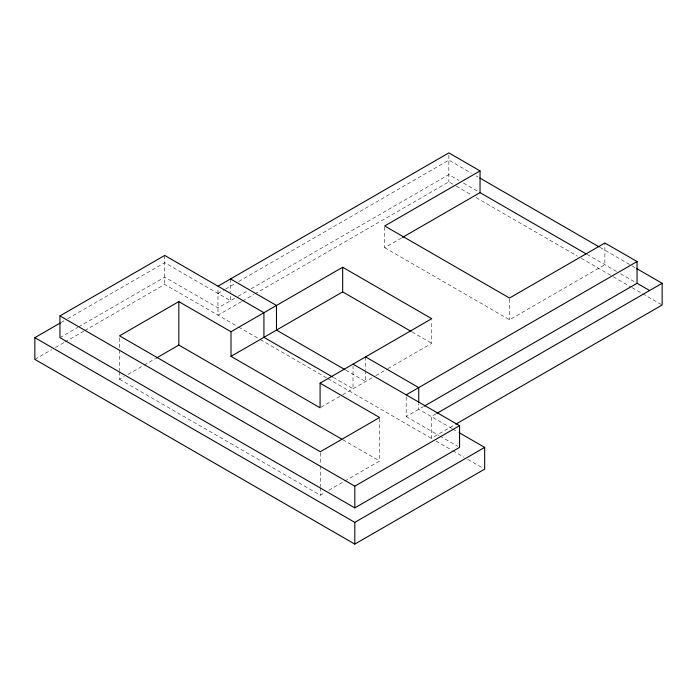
<?xml version="1.0" encoding="UTF-8"?>
<svg xmlns="http://www.w3.org/2000/svg" width="697" height="697" viewBox="0 0 697 697"><rect width="100%" height="100%" fill="white"/><g stroke="black" fill="none" stroke-linecap="round" stroke-linejoin="round"><path stroke-width="0.52" stroke-dasharray="3.48 2.61" d="M61.197 322.441L64.019 320.812M67.783 318.634L164.71 262.673L230.524 300.668L230.524 293.062M59.942 337.653L77.716 327.39M78.656 326.849L164.71 277.162L217.978 307.917L237.111 296.87M34.85 359.382L51.787 349.606M55.551 347.428L64.019 342.541M64.96 342L83.788 331.136M84.729 330.587L164.71 284.411L237.712 326.553M217.978 293.428L224.573 289.621M225.514 289.072L234.941 283.635M238.714 281.457L448.851 160.136L471.399 173.161M238.052 296.321L247.461 290.893M251.225 288.715L448.851 174.625L458.94 180.453M241.537 301.557L217.978 315.157L217.978 288.358M242.478 301.017L253.786 294.483M254.727 293.942L448.851 181.873L455.429 185.663M119.544 371.701L119.544 379.307L124.249 376.589M128.013 374.411L143.077 365.725M144.018 365.176L155.309 358.659M384.683 227.039L384.683 247.688L401.507 237.973M321.029 407.248L341.73 395.295M342.671 394.755L374.89 376.153M375.822 375.613L387.009 369.157M387.941 368.617L431.757 343.316L431.757 320.829M384.683 247.688L509.524 319.766L604.883 264.712L604.883 242.983M406.185 397.02L406.185 416.579L423.436 406.612M435.982 413.861L431.277 416.579L431.277 438.308L454.836 424.708M119.544 379.307L320.298 495.21L325.002 492.491M328.766 490.322L343.83 481.627M344.771 481.087L379.595 460.978L379.595 417.512M476.095 175.871L477.976 176.951M600.134 247.479L631.142 265.383M632.083 265.923L635.838 268.092M463.522 183.102L480.041 192.633M587.048 254.414L616.836 271.612M620.513 273.729L635.22 282.224M456.361 186.212L471.399 194.89M476.095 197.6L577.578 256.191M581.342 258.36L612.349 276.265M613.29 276.805L631.142 287.112M632.083 287.661L662.15 305.016M412.066 331.946L431.757 343.316M451.883 428.472L418.731 409.331L418.731 403.903M452.823 429.012L458.443 432.262M345.869 370.168L365.568 381.529L365.568 370.821M406.185 416.579L438.971 435.503M439.903 436.043L457.702 446.315M333.323 377.408L353.013 388.778L353.013 366.291M238.653 327.093L259.328 339.03M260.26 339.57L326.98 378.088M327.921 378.637L431.277 438.308M435.965 441.009L451.883 450.21M452.823 450.75L464.063 457.232M467.809 459.401L482.794 468.053M342.837 439.755L379.595 460.978M509.524 299.118L509.524 319.766M448.851 155.065L448.851 181.873M365.568 356.899L365.568 369.75M320.298 452.832L320.298 464.786M320.298 465.875L320.298 486.515M320.298 487.604L320.298 495.21M230.524 278.939L230.524 291.982M164.71 255.433L164.71 284.411M119.544 338.01L119.544 348.883M119.544 349.964L119.544 370.612"/><path stroke-width="1.05" d="M353.013 364.148L459.576 425.667L459.576 447.396L354.808 507.886L59.942 337.653L59.942 315.915L164.71 255.433L263.928 312.718L263.928 337.348L332.391 376.868M459.375 432.802L484.668 447.396L484.668 469.133L354.808 544.104L34.85 359.382L34.85 337.653L60.256 322.981M231.003 331.728L178.833 301.609L119.544 335.841L320.298 451.743L379.595 417.512L320.089 383.158L320.089 407.789L231.003 356.359L231.003 331.728L342.671 267.256L431.757 318.686L320.089 383.158M217.978 286.179L448.851 152.896L480.041 170.904L480.041 192.633L586.107 253.874M480.041 170.904L384.683 225.959L509.524 298.037L604.883 242.983L637.058 261.549L637.058 283.287L424.377 406.072M156.25 358.11L178.833 345.076L341.887 439.215M402.439 237.433L480.041 192.633M231.003 356.359L342.671 291.886L411.125 331.406M406.185 394.842L637.058 261.549M436.923 413.321L662.15 283.287L662.15 305.016L455.786 424.168M59.942 315.915L354.808 486.157L459.576 425.667M34.85 337.653L354.808 522.375L484.668 447.396M479.858 178.04L599.193 246.938M636.779 268.641L662.15 283.287M637.058 283.287L649.604 290.527M230.524 278.939L276.482 305.469L276.482 330.099L344.937 369.619M365.568 356.899L418.731 387.602L418.731 402.814M354.808 486.157L354.808 507.886M354.808 522.375L354.808 544.104M342.671 267.256L342.671 291.886M178.833 301.609L178.833 345.076"/></g></svg>
